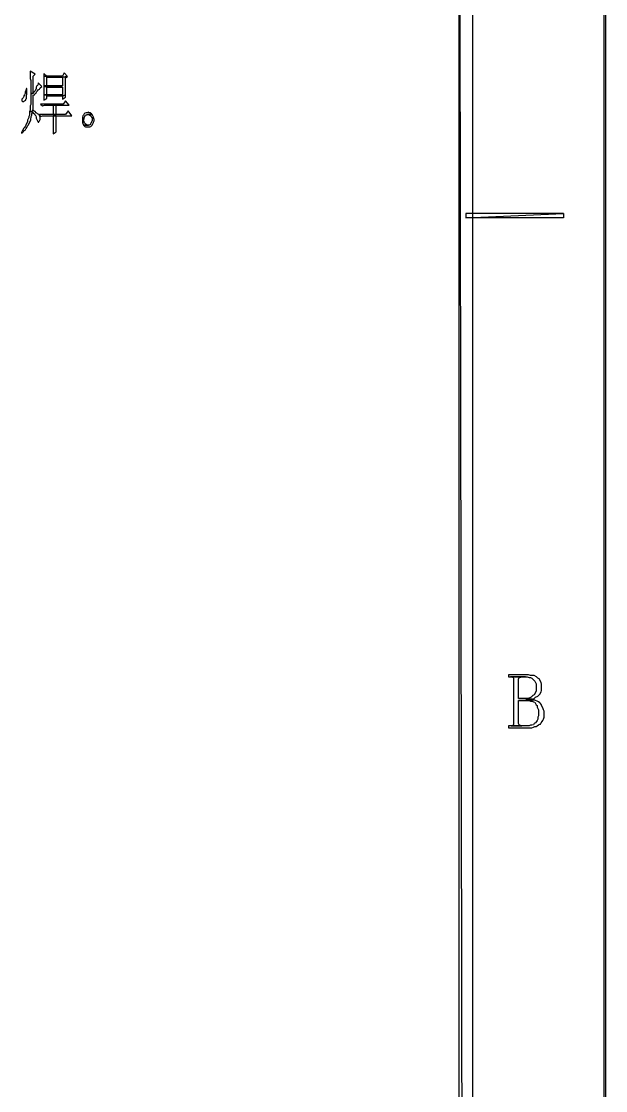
# Model space of a CAD drawing. Extents: x -15.4 to 0.8, y 0.3 to 11.8.
# Drawn here: x -0.515 to 0.269, y 8.941 to 10.375 of the extents above; entities that cross this region are included whole.
import ezdxf

# ---------------------------------------------------------------- set-up
doc = ezdxf.new("R2010")
doc.units = 0
doc.header["$MEASUREMENT"] = 0
doc.linetypes.add('AUSGEZOGEN', pattern=[0])
doc.layers.get('0').update_dxf_attribs({"linetype": 'AUSGEZOGEN'})

msp = doc.modelspace()

# ---------------------------------------------------------------- linework, layer by layer
for points in [[(0.2687, 0.5669), (0.2662, 11.6211), (0.2662, 11.6211), (0.2687, 11.6236), (0.2687, 0.5669)], [(0.2662, 0.5686), (0.2687, 0.5669), (0.2687, 0.5669), (0.2662, 11.6211), (0.2662, 0.5686)], [(0.0904, 0.7444), (0.0721, 11.4269), (0.0721, 11.4269), (0.0904, 11.4452), (0.0904, 0.7444)], [(0.0721, 0.7627), (0.0904, 0.7444), (0.0904, 0.7444), (0.0721, 11.4269), (0.0721, 0.7627)], [(-0.5029, 10.3086), (-0.5029, 10.2986), (-0.5029, 10.2986), (-0.5021, 10.2961), (-0.5021, 10.2961), (-0.5021, 10.2786), (-0.5021, 10.2786), (-0.4988, 10.2786), (-0.4988, 10.2786), (-0.4988, 10.3019), (-0.4988, 10.3019), (-0.4963, 10.3044), (-0.5029, 10.3086)], [(-0.4571, 10.3061), (-0.4596, 10.3019), (-0.4596, 10.3019), (-0.4846, 10.3019), (-0.4846, 10.3019), (-0.4846, 10.2886), (-0.4846, 10.2886), (-0.4804, 10.2886), (-0.4804, 10.2886), (-0.4804, 10.3002), (-0.4804, 10.3002), (-0.4596, 10.3002), (-0.4596, 10.3002), (-0.4529, 10.3011), (-0.4571, 10.3061)], [(-0.4846, 10.3052), (-0.4846, 10.3019), (-0.4846, 10.3019), (-0.4804, 10.3019), (-0.4846, 10.3052)], [(-0.4529, 10.3011), (-0.4596, 10.3002), (-0.4596, 10.3002), (-0.4596, 10.2886), (-0.4596, 10.2886), (-0.4846, 10.2886), (-0.4846, 10.2886), (-0.4846, 10.2877), (-0.4846, 10.2877), (-0.4596, 10.2869), (-0.4596, 10.2869), (-0.4596, 10.2769), (-0.4596, 10.2769), (-0.4846, 10.2769), (-0.4846, 10.2769), (-0.4846, 10.2694), (-0.4846, 10.2694), (-0.4804, 10.2719), (-0.4804, 10.2719), (-0.4804, 10.2752), (-0.4804, 10.2752), (-0.4596, 10.2752), (-0.4596, 10.2752), (-0.4554, 10.2761), (-0.4554, 10.2761), (-0.4554, 10.2994), (-0.4529, 10.3011)], [(-0.5071, 10.2852), (-0.5079, 10.2852), (-0.5079, 10.2852), (-0.5088, 10.2827), (-0.5088, 10.2827), (-0.5096, 10.2802), (-0.5096, 10.2802), (-0.5096, 10.2786), (-0.5096, 10.2786), (-0.5104, 10.2769), (-0.5104, 10.2769), (-0.5113, 10.2752), (-0.5113, 10.2752), (-0.5113, 10.2744), (-0.5113, 10.2744), (-0.5121, 10.2727), (-0.5121, 10.2727), (-0.5138, 10.2711), (-0.5138, 10.2711), (-0.5138, 10.2686), (-0.5138, 10.2686), (-0.5129, 10.2677), (-0.5129, 10.2677), (-0.5113, 10.2677), (-0.5113, 10.2677), (-0.5104, 10.2686), (-0.5104, 10.2686), (-0.5088, 10.2694), (-0.5088, 10.2694), (-0.5088, 10.2711), (-0.5088, 10.2711), (-0.5079, 10.2719), (-0.5079, 10.2719), (-0.5079, 10.2752), (-0.5079, 10.2752), (-0.5071, 10.2777), (-0.5071, 10.2777), (-0.5071, 10.2827), (-0.5071, 10.2852)], [(-0.4921, 10.2927), (-0.4921, 10.2911), (-0.4921, 10.2911), (-0.4929, 10.2894), (-0.4929, 10.2894), (-0.4938, 10.2886), (-0.4938, 10.2886), (-0.4946, 10.2869), (-0.4946, 10.2869), (-0.4946, 10.2852), (-0.4946, 10.2852), (-0.4963, 10.2819), (-0.4963, 10.2819), (-0.4979, 10.2802), (-0.4979, 10.2802), (-0.4988, 10.2786), (-0.4988, 10.2786), (-0.5021, 10.2786), (-0.5021, 10.2786), (-0.5021, 10.2636), (-0.5021, 10.2636), (-0.5029, 10.2619), (-0.5029, 10.2619), (-0.5029, 10.2561), (-0.5029, 10.2561), (-0.5038, 10.2544), (-0.5038, 10.2544), (-0.4996, 10.2544), (-0.4996, 10.2544), (-0.4988, 10.2527), (-0.4988, 10.2527), (-0.4971, 10.2511), (-0.4971, 10.2511), (-0.4963, 10.2494), (-0.4963, 10.2494), (-0.4954, 10.2486), (-0.4954, 10.2486), (-0.4946, 10.2469), (-0.4946, 10.2469), (-0.4946, 10.2452), (-0.4946, 10.2452), (-0.4921, 10.2402), (-0.4921, 10.2402), (-0.4913, 10.2402), (-0.4913, 10.2402), (-0.4913, 10.2411), (-0.4913, 10.2411), (-0.4904, 10.2419), (-0.4904, 10.2419), (-0.4896, 10.2436), (-0.4896, 10.2436), (-0.4896, 10.2469), (-0.4896, 10.2469), (-0.4904, 10.2486), (-0.4904, 10.2486), (-0.4904, 10.2494), (-0.4904, 10.2494), (-0.4913, 10.2502), (-0.4913, 10.2502), (-0.4929, 10.2511), (-0.4929, 10.2511), (-0.4938, 10.2519), (-0.4938, 10.2519), (-0.4946, 10.2527), (-0.4946, 10.2527), (-0.4963, 10.2544), (-0.4963, 10.2544), (-0.4979, 10.2552), (-0.4979, 10.2552), (-0.4996, 10.2561), (-0.4996, 10.2561), (-0.4988, 10.2569), (-0.4988, 10.2569), (-0.4988, 10.2761), (-0.4988, 10.2761), (-0.4971, 10.2769), (-0.4971, 10.2769), (-0.4963, 10.2786), (-0.4963, 10.2786), (-0.4946, 10.2794), (-0.4946, 10.2794), (-0.4938, 10.2811), (-0.4938, 10.2811), (-0.4929, 10.2819), (-0.4929, 10.2819), (-0.4921, 10.2836), (-0.4921, 10.2836), (-0.4904, 10.2844), (-0.4904, 10.2844), (-0.4896, 10.2861), (-0.4896, 10.2861), (-0.4871, 10.2877), (-0.4921, 10.2927)], [(-0.4846, 10.2877), (-0.4846, 10.2769), (-0.4846, 10.2769), (-0.4804, 10.2769), (-0.4804, 10.2769), (-0.4804, 10.2869), (-0.4804, 10.2869), (-0.4596, 10.2869), (-0.4846, 10.2877)], [(-0.4554, 10.2761), (-0.4596, 10.2752), (-0.4596, 10.2752), (-0.4596, 10.2711), (-0.4596, 10.2711), (-0.4554, 10.2736), (-0.4554, 10.2736), (-0.4554, 10.2752), (-0.4554, 10.2761)], [(-0.5038, 10.2544), (-0.5038, 10.2494), (-0.5038, 10.2494), (-0.5046, 10.2477), (-0.5046, 10.2477), (-0.5046, 10.2461), (-0.5046, 10.2461), (-0.5063, 10.2427), (-0.5063, 10.2427), (-0.5063, 10.2411), (-0.5063, 10.2411), (-0.5088, 10.2361), (-0.5088, 10.2361), (-0.5096, 10.2344), (-0.5096, 10.2344), (-0.5104, 10.2327), (-0.5104, 10.2327), (-0.5113, 10.2319), (-0.5113, 10.2319), (-0.5138, 10.2269), (-0.5138, 10.2269), (-0.5146, 10.2261), (-0.5146, 10.2261), (-0.5146, 10.2252), (-0.5146, 10.2252), (-0.5129, 10.2261), (-0.5129, 10.2261), (-0.5121, 10.2269), (-0.5121, 10.2269), (-0.5113, 10.2286), (-0.5113, 10.2286), (-0.5096, 10.2294), (-0.5096, 10.2294), (-0.5088, 10.2311), (-0.5088, 10.2311), (-0.5079, 10.2319), (-0.5079, 10.2319), (-0.5063, 10.2352), (-0.5063, 10.2352), (-0.5054, 10.2361), (-0.5054, 10.2361), (-0.5021, 10.2427), (-0.5021, 10.2427), (-0.5021, 10.2444), (-0.5021, 10.2444), (-0.5013, 10.2461), (-0.5013, 10.2461), (-0.5013, 10.2477), (-0.5013, 10.2477), (-0.5004, 10.2494), (-0.5004, 10.2494), (-0.5004, 10.2511), (-0.5004, 10.2511), (-0.4996, 10.2536), (-0.4996, 10.2536), (-0.4996, 10.2544), (-0.5038, 10.2544)], [(-0.4521, 10.2552), (-0.4554, 10.2502), (-0.4554, 10.2502), (-0.4904, 10.2502), (-0.4904, 10.2502), (-0.4888, 10.2477), (-0.4888, 10.2477), (-0.4863, 10.2486), (-0.4863, 10.2486), (-0.4471, 10.2486), (-0.4521, 10.2552)], [(-0.4554, 10.2686), (-0.4588, 10.2644), (-0.4588, 10.2644), (-0.4888, 10.2644), (-0.4888, 10.2644), (-0.4863, 10.2619), (-0.4863, 10.2619), (-0.4838, 10.2627), (-0.4838, 10.2627), (-0.4504, 10.2627), (-0.4554, 10.2686)], [(-0.4679, 10.2502), (-0.4679, 10.2627), (-0.4679, 10.2627), (-0.4721, 10.2627), (-0.4721, 10.2627), (-0.4721, 10.2502), (-0.4721, 10.2502), (-0.4679, 10.2502), (-0.4679, 10.2502)], [(-0.4679, 10.2486), (-0.4721, 10.2486), (-0.4721, 10.2486), (-0.4721, 10.2244), (-0.4721, 10.2244), (-0.4679, 10.2269), (-0.4679, 10.2269), (-0.4679, 10.2461), (-0.4679, 10.2486)], [(-0.4246, 10.2536), (-0.4263, 10.2527), (-0.4263, 10.2527), (-0.4279, 10.2527), (-0.4279, 10.2527), (-0.4296, 10.2519), (-0.4296, 10.2519), (-0.4304, 10.2511), (-0.4304, 10.2511), (-0.4313, 10.2494), (-0.4313, 10.2494), (-0.4321, 10.2486), (-0.4321, 10.2486), (-0.4329, 10.2469), (-0.4329, 10.2469), (-0.4329, 10.2394), (-0.4329, 10.2394), (-0.4313, 10.2361), (-0.4313, 10.2361), (-0.4246, 10.2361), (-0.4246, 10.2361), (-0.4263, 10.2361), (-0.4263, 10.2361), (-0.4279, 10.2369), (-0.4279, 10.2369), (-0.4304, 10.2394), (-0.4304, 10.2394), (-0.4304, 10.2411), (-0.4304, 10.2411), (-0.4313, 10.2427), (-0.4313, 10.2427), (-0.4304, 10.2444), (-0.4304, 10.2444), (-0.4304, 10.2461), (-0.4304, 10.2461), (-0.4288, 10.2494), (-0.4288, 10.2494), (-0.4279, 10.2494), (-0.4279, 10.2494), (-0.4271, 10.2502), (-0.4271, 10.2502), (-0.4196, 10.2502), (-0.4196, 10.2502), (-0.4204, 10.2511), (-0.4204, 10.2511), (-0.4221, 10.2519), (-0.4221, 10.2519), (-0.4221, 10.2527), (-0.4221, 10.2527), (-0.4238, 10.2527), (-0.4246, 10.2536)], [(-0.4196, 10.2502), (-0.4254, 10.2502), (-0.4254, 10.2502), (-0.4246, 10.2502), (-0.4246, 10.2502), (-0.4229, 10.2494), (-0.4229, 10.2494), (-0.4213, 10.2486), (-0.4213, 10.2486), (-0.4204, 10.2469), (-0.4204, 10.2469), (-0.4196, 10.2461), (-0.4196, 10.2461), (-0.4196, 10.2419), (-0.4196, 10.2419), (-0.4213, 10.2386), (-0.4213, 10.2386), (-0.4221, 10.2377), (-0.4221, 10.2377), (-0.4221, 10.2369), (-0.4221, 10.2369), (-0.4238, 10.2361), (-0.4238, 10.2361), (-0.4313, 10.2361), (-0.4313, 10.2361), (-0.4296, 10.2344), (-0.4296, 10.2344), (-0.4288, 10.2336), (-0.4288, 10.2336), (-0.4229, 10.2336), (-0.4229, 10.2336), (-0.4213, 10.2344), (-0.4213, 10.2344), (-0.4204, 10.2352), (-0.4204, 10.2352), (-0.4196, 10.2361), (-0.4196, 10.2361), (-0.4179, 10.2394), (-0.4179, 10.2394), (-0.4179, 10.2402), (-0.4179, 10.2402), (-0.4171, 10.2419), (-0.4171, 10.2419), (-0.4171, 10.2436), (-0.4171, 10.2436), (-0.4179, 10.2461), (-0.4179, 10.2461), (-0.4179, 10.2469), (-0.4179, 10.2469), (-0.4188, 10.2486), (-0.4196, 10.2502)], [(0.0812, 10.1177), (0.0812, 10.1119), (0.0812, 10.1119), (0.2121, 10.1177), (0.0812, 10.1177)], [(0.0812, 10.1119), (0.2121, 10.1177), (0.2121, 10.1177), (0.2121, 10.1119), (0.0812, 10.1119)], [(0.1629, 9.4986), (0.1387, 9.4986), (0.1387, 9.4986), (0.1387, 9.4961), (0.1387, 9.4961), (0.1637, 9.4961), (0.1637, 9.4961), (0.1662, 9.4952), (0.1662, 9.4952), (0.1679, 9.4952), (0.1679, 9.4952), (0.1696, 9.4944), (0.1696, 9.4944), (0.1737, 9.4902), (0.1737, 9.4902), (0.1754, 9.4869), (0.1754, 9.4869), (0.1754, 9.4769), (0.1754, 9.4769), (0.1729, 9.4719), (0.1729, 9.4719), (0.1712, 9.4711), (0.1712, 9.4711), (0.1687, 9.4686), (0.1687, 9.4686), (0.1671, 9.4677), (0.1671, 9.4677), (0.1646, 9.4669), (0.1646, 9.4669), (0.1521, 9.4669), (0.1521, 9.4669), (0.1704, 9.4661), (0.1704, 9.4661), (0.1729, 9.4669), (0.1729, 9.4669), (0.1746, 9.4686), (0.1746, 9.4686), (0.1779, 9.4702), (0.1779, 9.4702), (0.1804, 9.4727), (0.1804, 9.4727), (0.1821, 9.4761), (0.1821, 9.4761), (0.1829, 9.4777), (0.1829, 9.4777), (0.1829, 9.4861), (0.1829, 9.4861), (0.1821, 9.4886), (0.1821, 9.4886), (0.1796, 9.4936), (0.1796, 9.4936), (0.1779, 9.4944), (0.1779, 9.4944), (0.1762, 9.4961), (0.1762, 9.4961), (0.1729, 9.4977), (0.1729, 9.4977), (0.1679, 9.4977), (0.1679, 9.4977), (0.1654, 9.4986), (0.1629, 9.4986)], [(0.1412, 9.4961), (0.1429, 9.4961), (0.1429, 9.4961), (0.1446, 9.4952), (0.1446, 9.4952), (0.1454, 9.4944), (0.1454, 9.4944), (0.1454, 9.4327), (0.1454, 9.4327), (0.1446, 9.4311), (0.1446, 9.4311), (0.1446, 9.4302), (0.1446, 9.4302), (0.1421, 9.4302), (0.1421, 9.4302), (0.1562, 9.4302), (0.1562, 9.4302), (0.1554, 9.4302), (0.1554, 9.4302), (0.1537, 9.4311), (0.1537, 9.4311), (0.1529, 9.4319), (0.1529, 9.4319), (0.1521, 9.4336), (0.1521, 9.4336), (0.1521, 9.4644), (0.1521, 9.4644), (0.1621, 9.4644), (0.1621, 9.4644), (0.1729, 9.4652), (0.1729, 9.4652), (0.1704, 9.4661), (0.1704, 9.4661), (0.1521, 9.4669), (0.1521, 9.4669), (0.1521, 9.4936), (0.1521, 9.4936), (0.1529, 9.4952), (0.1529, 9.4952), (0.1537, 9.4952), (0.1537, 9.4952), (0.1562, 9.4961), (0.1562, 9.4961), (0.1612, 9.4961), (0.1412, 9.4961)], [(0.1729, 9.4652), (0.1621, 9.4644), (0.1621, 9.4644), (0.1662, 9.4644), (0.1662, 9.4644), (0.1679, 9.4636), (0.1679, 9.4636), (0.1704, 9.4636), (0.1704, 9.4636), (0.1721, 9.4627), (0.1721, 9.4627), (0.1737, 9.4619), (0.1737, 9.4619), (0.1754, 9.4586), (0.1754, 9.4586), (0.1771, 9.4577), (0.1771, 9.4577), (0.1771, 9.4552), (0.1771, 9.4552), (0.1787, 9.4519), (0.1787, 9.4519), (0.1787, 9.4436), (0.1787, 9.4436), (0.1779, 9.4419), (0.1779, 9.4419), (0.1779, 9.4394), (0.1779, 9.4394), (0.1771, 9.4377), (0.1771, 9.4377), (0.1762, 9.4361), (0.1762, 9.4361), (0.1746, 9.4344), (0.1746, 9.4344), (0.1729, 9.4336), (0.1729, 9.4336), (0.1721, 9.4319), (0.1721, 9.4319), (0.1696, 9.4311), (0.1696, 9.4311), (0.1679, 9.4311), (0.1679, 9.4311), (0.1662, 9.4302), (0.1662, 9.4302), (0.1387, 9.4302), (0.1387, 9.4302), (0.1387, 9.4277), (0.1387, 9.4277), (0.1696, 9.4277), (0.1696, 9.4277), (0.1721, 9.4286), (0.1721, 9.4286), (0.1737, 9.4294), (0.1737, 9.4294), (0.1754, 9.4294), (0.1754, 9.4294), (0.1771, 9.4302), (0.1771, 9.4302), (0.1787, 9.4319), (0.1787, 9.4319), (0.1804, 9.4327), (0.1804, 9.4327), (0.1812, 9.4327), (0.1812, 9.4327), (0.1821, 9.4344), (0.1821, 9.4344), (0.1837, 9.4361), (0.1837, 9.4361), (0.1846, 9.4377), (0.1846, 9.4377), (0.1854, 9.4394), (0.1854, 9.4394), (0.1862, 9.4419), (0.1862, 9.4419), (0.1862, 9.4502), (0.1862, 9.4502), (0.1854, 9.4519), (0.1854, 9.4519), (0.1846, 9.4544), (0.1846, 9.4544), (0.1829, 9.4577), (0.1829, 9.4577), (0.1829, 9.4586), (0.1829, 9.4586), (0.1812, 9.4602), (0.1812, 9.4602), (0.1804, 9.4611), (0.1804, 9.4611), (0.1787, 9.4627), (0.1787, 9.4627), (0.1771, 9.4636), (0.1771, 9.4636), (0.1746, 9.4644), (0.1729, 9.4652)]]:
    msp.add_lwpolyline(points)

doc.saveas('drawing.dxf')
